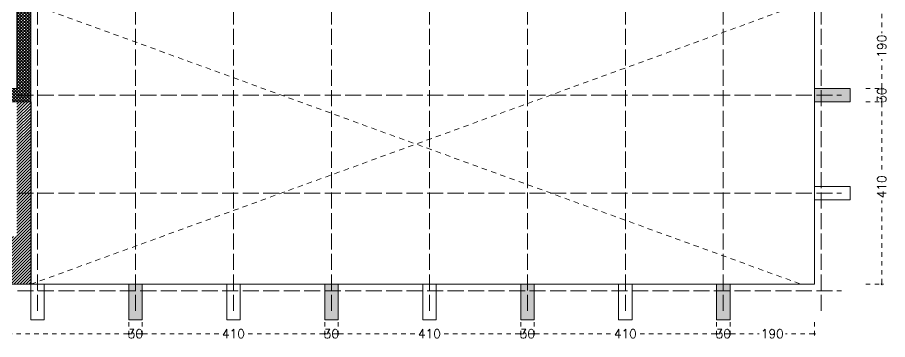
# Model space of a CAD drawing. Header units: metres. Extents: x -175 to 101, y -7 to 93.
# Drawn here: x 64.47 to 84.01, y 36.34 to 43.58 of the extents above; entities that cross this region are included whole.
import ezdxf

# ---------------------------------------------------------------- set-up
doc = ezdxf.new("R2010")
doc.units = ezdxf.units.M
doc.linetypes.add('ACAD_ISO02W100', pattern=[15, 12, -3])
doc.linetypes.add('ST_PUNTOS2', pattern=[0.03175, 0, -0.03175])
for name, color, linetype, lineweight, transparency in [('DG_COTAS', 250, 'Continuous', 5, 0.4), ('DG_DISCONTINUA', 252, 'ACAD_ISO02W100', 5, 0.6), ('DG_EJES', 253, 'ACAD_ISO02W100', 5, 0.7)]:
    doc.layers.add(name, color=color, linetype=linetype, lineweight=lineweight, transparency=transparency)
for name, color, linetype, lineweight in [('DG_MURO', 251, 'Continuous', 0), ('DG_SOMBREADO', 251, 'Continuous', 5), ('E_LINEA', 252, 'Continuous', 9), ('E_PILARES', 14, 'Continuous', 9), ('E_SOMBREADO', 252, 'Continuous', 5), ('E_VIGAS', 14, 'Continuous', 9)]:
    doc.layers.add(name, color=color, linetype=linetype, lineweight=lineweight)
doc.styles.add('st_Romans', font='romans.shx')
doc.dimstyles.new('st50cm', dxfattribs={"dimscale": 0.5, "dimtxt": 0.4, "dimasz": 0.04, "dimexe": 0.1, "dimexo": 0.1, "dimgap": 0.1, "dimtad": 0, "dimdec": 1, "dimlfac": 100, "dimzin": 9, "dimdsep": 46, "dimtxsty": 'st_Romans', "dimblk": 'STDAVIDCOTA', "dimcen": 0, "dimdle": 0.05, "dimclrd": 33, "dimclre": 33, "dimclrt": 256, "dimazin": 2, "dimtfac": 1, "dimtdec": 1, "dimtofl": 0, "dimtmove": 0, "dimatfit": 3, "dimldrblk": 'DOTBLANK', "dimfxl": 1, "dimtolj": 1, "dimtzin": 1, "dimlwd": 5, "dimlwe": 5, "dimarcsym": 0})

# ---------------------------------------------------------------- blocks, each defined once
blk = doc.blocks.new('PILAR MARILDITA')
at = {"layer": 'DG_SOMBREADO', "transparency": 33554687}
h = blk.add_hatch(color=252, dxfattribs=at)
h.dxf.hatch_style = 1
h.paths.add_polyline_path([(-4788.306, 2918.811), (-4788.306, 2918.511), (-4789.106, 2918.511), (-4789.106, 2918.811)])
at = {"layer": 'DG_MURO'}
blk.add_lwpolyline([(-4788.306, 2918.511), (-4788.306, 2918.811), (-4789.106, 2918.811), (-4789.106, 2918.511)], close=True, dxfattribs=at)
blk = doc.blocks.new('STDAVIDCOTA')
at = {"color": 7}
blk.add_circle((0, 0), 0.5, dxfattribs=at)
blk = doc.blocks.new('*D130')
at = {"layer": 'Defpoints', "color": 0, "linetype": 'Continuous', "transparency": 16777216}
for p in [(80.468, 36.783), (82.368, 36.783), (80.468, 36.47)]:
    blk.add_point(p, dxfattribs=at)
at = {"layer": 'E_LINEA', "color": 33, "linetype": 'ST_PUNTOS2', "lineweight": 5, "transparency": 16777216}
for p, q in [((80.468, 36.733), (80.468, 36.42)), ((82.368, 36.733), (82.368, 36.42)), ((80.488, 36.47), (81.125, 36.47)), ((82.348, 36.47), (81.711, 36.47))]:
    blk.add_line(p, q, dxfattribs=at)
at = {"layer": 'E_LINEA', "color": 33, "linetype": 'Continuous', "lineweight": 5, "transparency": 16777216, "xscale": 0.02, "yscale": 0.02, "zscale": 0.02, "rotation": 180}
blk.add_blockref('STDAVIDCOTA', (80.468, 36.47), dxfattribs=at)
at = {"layer": 'E_LINEA', "color": 33, "linetype": 'Continuous', "lineweight": 5, "transparency": 16777216, "xscale": 0.02, "yscale": 0.02, "zscale": 0.02}
blk.add_blockref('STDAVIDCOTA', (82.368, 36.47), dxfattribs=at)
at = {"layer": 'E_LINEA', "linetype": 'Continuous', "transparency": 16777216, "insert": (81.418, 36.47), "char_height": 0.2, "attachment_point": 5, "style": 'st_Romans'}
blk.add_mtext('\\A1;190', dxfattribs=at)
blk = doc.blocks.new('_DotBlank')
at = {"color": 0, "lineweight": -2}
blk.add_line((-0.5, 0), (-1, 0), dxfattribs=at)
blk.add_circle((0, 0), 0.5, dxfattribs=at)
blk = doc.blocks.new('*D131')
at = {"layer": 'Defpoints', "color": 0, "linetype": 'Continuous', "transparency": 16777216}
for p in [(80.168, 36.783), (80.468, 36.783), (80.168, 36.47)]:
    blk.add_point(p, dxfattribs=at)
at = {"layer": 'E_LINEA', "color": 33, "linetype": 'ST_PUNTOS2', "lineweight": 5, "transparency": 16777216}
for p, q in [((80.168, 36.733), (80.168, 36.42)), ((80.468, 36.733), (80.468, 36.42)), ((80.448, 36.47), (80.188, 36.47))]:
    blk.add_line(p, q, dxfattribs=at)
at = {"layer": 'E_LINEA', "color": 33, "linetype": 'Continuous', "lineweight": 5, "transparency": 16777216, "xscale": 0.02, "yscale": 0.02, "zscale": 0.02, "rotation": 180}
blk.add_blockref('STDAVIDCOTA', (80.168, 36.47), dxfattribs=at)
at = {"layer": 'E_LINEA', "color": 33, "linetype": 'Continuous', "lineweight": 5, "transparency": 16777216, "xscale": 0.02, "yscale": 0.02, "zscale": 0.02}
blk.add_blockref('STDAVIDCOTA', (80.468, 36.47), dxfattribs=at)
at = {"layer": 'E_LINEA', "linetype": 'Continuous', "transparency": 16777216, "insert": (80.318, 36.47), "char_height": 0.2, "attachment_point": 5, "style": 'st_Romans'}
blk.add_mtext('\\A1;30', dxfattribs=at)
blk = doc.blocks.new('*D132')
at = {"layer": 'Defpoints', "color": 0, "linetype": 'Continuous', "transparency": 16777216}
for p in [(76.068, 36.783), (80.168, 36.783), (76.068, 36.47)]:
    blk.add_point(p, dxfattribs=at)
at = {"layer": 'E_LINEA', "color": 33, "linetype": 'ST_PUNTOS2', "lineweight": 5, "transparency": 16777216}
for p, q in [((76.068, 36.733), (76.068, 36.42)), ((80.168, 36.733), (80.168, 36.42)), ((76.088, 36.47), (77.811, 36.47)), ((80.148, 36.47), (78.425, 36.47))]:
    blk.add_line(p, q, dxfattribs=at)
at = {"layer": 'E_LINEA', "color": 33, "linetype": 'Continuous', "lineweight": 5, "transparency": 16777216, "xscale": 0.02, "yscale": 0.02, "zscale": 0.02, "rotation": 180}
blk.add_blockref('STDAVIDCOTA', (76.068, 36.47), dxfattribs=at)
at = {"layer": 'E_LINEA', "color": 33, "linetype": 'Continuous', "lineweight": 5, "transparency": 16777216, "xscale": 0.02, "yscale": 0.02, "zscale": 0.02}
blk.add_blockref('STDAVIDCOTA', (80.168, 36.47), dxfattribs=at)
at = {"layer": 'E_LINEA', "linetype": 'Continuous', "transparency": 16777216, "insert": (78.118, 36.47), "char_height": 0.2, "attachment_point": 5, "style": 'st_Romans'}
blk.add_mtext('\\A1;410', dxfattribs=at)
blk = doc.blocks.new('*D133')
at = {"layer": 'Defpoints', "color": 0, "linetype": 'Continuous', "transparency": 16777216}
for p in [(75.768, 36.783), (76.068, 36.783), (75.768, 36.47)]:
    blk.add_point(p, dxfattribs=at)
at = {"layer": 'E_LINEA', "color": 33, "linetype": 'ST_PUNTOS2', "lineweight": 5, "transparency": 16777216}
for p, q in [((75.768, 36.733), (75.768, 36.42)), ((76.068, 36.733), (76.068, 36.42)), ((76.048, 36.47), (75.788, 36.47))]:
    blk.add_line(p, q, dxfattribs=at)
at = {"layer": 'E_LINEA', "color": 33, "linetype": 'Continuous', "lineweight": 5, "transparency": 16777216, "xscale": 0.02, "yscale": 0.02, "zscale": 0.02, "rotation": 180}
blk.add_blockref('STDAVIDCOTA', (75.768, 36.47), dxfattribs=at)
at = {"layer": 'E_LINEA', "color": 33, "linetype": 'Continuous', "lineweight": 5, "transparency": 16777216, "xscale": 0.02, "yscale": 0.02, "zscale": 0.02}
blk.add_blockref('STDAVIDCOTA', (76.068, 36.47), dxfattribs=at)
at = {"layer": 'E_LINEA', "linetype": 'Continuous', "transparency": 16777216, "insert": (75.918, 36.47), "char_height": 0.2, "attachment_point": 5, "style": 'st_Romans'}
blk.add_mtext('\\A1;30', dxfattribs=at)
blk = doc.blocks.new('*D134')
at = {"layer": 'Defpoints', "color": 0, "linetype": 'Continuous', "transparency": 16777216}
for p in [(71.668, 36.783), (75.768, 36.783), (71.668, 36.47)]:
    blk.add_point(p, dxfattribs=at)
at = {"layer": 'E_LINEA', "color": 33, "linetype": 'ST_PUNTOS2', "lineweight": 5, "transparency": 16777216}
for p, q in [((71.668, 36.733), (71.668, 36.42)), ((75.768, 36.733), (75.768, 36.42)), ((71.688, 36.47), (73.411, 36.47)), ((75.748, 36.47), (74.025, 36.47))]:
    blk.add_line(p, q, dxfattribs=at)
at = {"layer": 'E_LINEA', "color": 33, "linetype": 'Continuous', "lineweight": 5, "transparency": 16777216, "xscale": 0.02, "yscale": 0.02, "zscale": 0.02, "rotation": 180}
blk.add_blockref('STDAVIDCOTA', (71.668, 36.47), dxfattribs=at)
at = {"layer": 'E_LINEA', "color": 33, "linetype": 'Continuous', "lineweight": 5, "transparency": 16777216, "xscale": 0.02, "yscale": 0.02, "zscale": 0.02}
blk.add_blockref('STDAVIDCOTA', (75.768, 36.47), dxfattribs=at)
at = {"layer": 'E_LINEA', "linetype": 'Continuous', "transparency": 16777216, "insert": (73.718, 36.47), "char_height": 0.2, "attachment_point": 5, "style": 'st_Romans'}
blk.add_mtext('\\A1;410', dxfattribs=at)
blk = doc.blocks.new('*D135')
at = {"layer": 'Defpoints', "color": 0, "linetype": 'Continuous', "transparency": 16777216}
for p in [(71.368, 36.783), (71.668, 36.783), (71.368, 36.47)]:
    blk.add_point(p, dxfattribs=at)
at = {"layer": 'E_LINEA', "color": 33, "linetype": 'ST_PUNTOS2', "lineweight": 5, "transparency": 16777216}
for p, q in [((71.368, 36.733), (71.368, 36.42)), ((71.668, 36.733), (71.668, 36.42)), ((71.648, 36.47), (71.388, 36.47))]:
    blk.add_line(p, q, dxfattribs=at)
at = {"layer": 'E_LINEA', "color": 33, "linetype": 'Continuous', "lineweight": 5, "transparency": 16777216, "xscale": 0.02, "yscale": 0.02, "zscale": 0.02, "rotation": 180}
blk.add_blockref('STDAVIDCOTA', (71.368, 36.47), dxfattribs=at)
at = {"layer": 'E_LINEA', "color": 33, "linetype": 'Continuous', "lineweight": 5, "transparency": 16777216, "xscale": 0.02, "yscale": 0.02, "zscale": 0.02}
blk.add_blockref('STDAVIDCOTA', (71.668, 36.47), dxfattribs=at)
at = {"layer": 'E_LINEA', "linetype": 'Continuous', "transparency": 16777216, "insert": (71.518, 36.47), "char_height": 0.2, "attachment_point": 5, "style": 'st_Romans'}
blk.add_mtext('\\A1;30', dxfattribs=at)
blk = doc.blocks.new('*D136')
at = {"layer": 'Defpoints', "color": 0, "linetype": 'Continuous', "transparency": 16777216}
for p in [(67.268, 36.783), (71.368, 36.783), (67.268, 36.47)]:
    blk.add_point(p, dxfattribs=at)
at = {"layer": 'E_LINEA', "color": 33, "linetype": 'ST_PUNTOS2', "lineweight": 5, "transparency": 16777216}
for p, q in [((67.268, 36.733), (67.268, 36.42)), ((71.368, 36.733), (71.368, 36.42)), ((67.288, 36.47), (69.011, 36.47)), ((71.348, 36.47), (69.625, 36.47))]:
    blk.add_line(p, q, dxfattribs=at)
at = {"layer": 'E_LINEA', "color": 33, "linetype": 'Continuous', "lineweight": 5, "transparency": 16777216, "xscale": 0.02, "yscale": 0.02, "zscale": 0.02, "rotation": 180}
blk.add_blockref('STDAVIDCOTA', (67.268, 36.47), dxfattribs=at)
at = {"layer": 'E_LINEA', "color": 33, "linetype": 'Continuous', "lineweight": 5, "transparency": 16777216, "xscale": 0.02, "yscale": 0.02, "zscale": 0.02}
blk.add_blockref('STDAVIDCOTA', (71.368, 36.47), dxfattribs=at)
at = {"layer": 'E_LINEA', "linetype": 'Continuous', "transparency": 16777216, "insert": (69.318, 36.47), "char_height": 0.2, "attachment_point": 5, "style": 'st_Romans'}
blk.add_mtext('\\A1;410', dxfattribs=at)
blk = doc.blocks.new('*D137')
at = {"layer": 'Defpoints', "color": 0, "linetype": 'Continuous', "transparency": 16777216}
for p in [(66.968, 36.783), (67.268, 36.783), (66.968, 36.47)]:
    blk.add_point(p, dxfattribs=at)
at = {"layer": 'E_LINEA', "color": 33, "linetype": 'ST_PUNTOS2', "lineweight": 5, "transparency": 16777216}
for p, q in [((66.968, 36.733), (66.968, 36.42)), ((67.268, 36.733), (67.268, 36.42)), ((67.248, 36.47), (66.988, 36.47))]:
    blk.add_line(p, q, dxfattribs=at)
at = {"layer": 'E_LINEA', "color": 33, "linetype": 'Continuous', "lineweight": 5, "transparency": 16777216, "xscale": 0.02, "yscale": 0.02, "zscale": 0.02, "rotation": 180}
blk.add_blockref('STDAVIDCOTA', (66.968, 36.47), dxfattribs=at)
at = {"layer": 'E_LINEA', "color": 33, "linetype": 'Continuous', "lineweight": 5, "transparency": 16777216, "xscale": 0.02, "yscale": 0.02, "zscale": 0.02}
blk.add_blockref('STDAVIDCOTA', (67.268, 36.47), dxfattribs=at)
at = {"layer": 'E_LINEA', "linetype": 'Continuous', "transparency": 16777216, "insert": (67.118, 36.47), "char_height": 0.2, "attachment_point": 5, "style": 'st_Romans'}
blk.add_mtext('\\A1;30', dxfattribs=at)
blk = doc.blocks.new('*D138')
at = {"layer": 'Defpoints', "color": 0, "linetype": 'Continuous', "transparency": 16777216}
for p in [(66.968, 36.783), (60.478, 36.47), (60.478, 36.47)]:
    blk.add_point(p, dxfattribs=at)
at = {"layer": 'E_LINEA', "color": 33, "linetype": 'ST_PUNTOS2', "lineweight": 5, "transparency": 16777216}
for p, q in [((66.968, 36.733), (66.968, 36.42)), ((60.498, 36.47), (63.421, 36.47)), ((66.948, 36.47), (64.026, 36.47))]:
    blk.add_line(p, q, dxfattribs=at)
at = {"layer": 'E_LINEA', "color": 33, "linetype": 'Continuous', "lineweight": 5, "transparency": 16777216, "xscale": 0.02, "yscale": 0.02, "zscale": 0.02, "rotation": 180}
blk.add_blockref('STDAVIDCOTA', (60.478, 36.47), dxfattribs=at)
at = {"layer": 'E_LINEA', "color": 33, "linetype": 'Continuous', "lineweight": 5, "transparency": 16777216, "xscale": 0.02, "yscale": 0.02, "zscale": 0.02}
blk.add_blockref('STDAVIDCOTA', (66.968, 36.47), dxfattribs=at)
at = {"layer": 'E_LINEA', "linetype": 'Continuous', "transparency": 16777216, "insert": (63.723, 36.47), "char_height": 0.2, "attachment_point": 5, "style": 'st_Romans'}
blk.add_mtext('\\A1;650', dxfattribs=at)
blk = doc.blocks.new('*D118')
at = {"layer": 'Defpoints', "color": 0, "linetype": 'Continuous', "transparency": 16777216}
for p in [(83.468, 43.883), (83.468, 41.983), (83.875, 41.983)]:
    blk.add_point(p, dxfattribs=at)
at = {"layer": 'DG_COTAS', "color": 33, "linetype": 'ST_PUNTOS2', "lineweight": 5, "transparency": 16777216}
for p, q in [((83.518, 43.883), (83.925, 43.883)), ((83.875, 43.863), (83.875, 43.226)), ((83.875, 42.003), (83.875, 42.641)), ((83.518, 41.983), (83.925, 41.983))]:
    blk.add_line(p, q, dxfattribs=at)
at = {"layer": 'DG_COTAS', "color": 33, "linetype": 'Continuous', "lineweight": 5, "transparency": 16777216, "xscale": 0.02, "yscale": 0.02, "zscale": 0.02}
for p, rotation in [((83.875, 43.883), 90), ((83.875, 41.983), 270)]:
    blk.add_blockref('STDAVIDCOTA', p, dxfattribs=dict(at, rotation=rotation))
at = {"layer": 'DG_COTAS', "linetype": 'Continuous', "transparency": 16777216, "insert": (83.875, 42.933), "char_height": 0.2, "attachment_point": 5, "rotation": 90, "style": 'st_Romans'}
blk.add_mtext('\\A1;190', dxfattribs=at)
blk = doc.blocks.new('*D119')
at = {"layer": 'Defpoints', "color": 0, "linetype": 'Continuous', "transparency": 16777216}
for p in [(83.468, 41.983), (83.468, 41.683), (83.875, 41.683)]:
    blk.add_point(p, dxfattribs=at)
at = {"layer": 'DG_COTAS', "color": 33, "linetype": 'ST_PUNTOS2', "lineweight": 5, "transparency": 16777216}
for p, q in [((83.518, 41.983), (83.925, 41.983)), ((83.875, 41.963), (83.875, 41.703)), ((83.518, 41.683), (83.925, 41.683))]:
    blk.add_line(p, q, dxfattribs=at)
at = {"layer": 'DG_COTAS', "color": 33, "linetype": 'Continuous', "lineweight": 5, "transparency": 16777216, "xscale": 0.02, "yscale": 0.02, "zscale": 0.02}
for p, rotation in [((83.875, 41.983), 90), ((83.875, 41.683), 270)]:
    blk.add_blockref('STDAVIDCOTA', p, dxfattribs=dict(at, rotation=rotation))
at = {"layer": 'DG_COTAS', "linetype": 'Continuous', "transparency": 16777216, "insert": (83.875, 41.833), "char_height": 0.2, "attachment_point": 5, "rotation": 90, "style": 'st_Romans'}
blk.add_mtext('\\A1;30', dxfattribs=at)
blk = doc.blocks.new('*D120')
at = {"layer": 'Defpoints', "color": 0, "linetype": 'Continuous', "transparency": 16777216}
for p in [(83.468, 41.683), (83.468, 37.583), (83.875, 37.583)]:
    blk.add_point(p, dxfattribs=at)
at = {"layer": 'DG_COTAS', "color": 33, "linetype": 'ST_PUNTOS2', "lineweight": 5, "transparency": 16777216}
for p, q in [((83.518, 41.683), (83.925, 41.683)), ((83.875, 41.663), (83.875, 40.08)), ((83.875, 37.603), (83.875, 39.466)), ((83.518, 37.583), (83.925, 37.583))]:
    blk.add_line(p, q, dxfattribs=at)
at = {"layer": 'DG_COTAS', "color": 33, "linetype": 'Continuous', "lineweight": 5, "transparency": 16777216, "xscale": 0.02, "yscale": 0.02, "zscale": 0.02}
for p, rotation in [((83.875, 41.683), 90), ((83.875, 37.583), 270)]:
    blk.add_blockref('STDAVIDCOTA', p, dxfattribs=dict(at, rotation=rotation))
at = {"layer": 'DG_COTAS', "linetype": 'Continuous', "transparency": 16777216, "insert": (83.875, 39.773), "char_height": 0.2, "attachment_point": 5, "rotation": 90, "style": 'st_Romans'}
blk.add_mtext('\\A1;410', dxfattribs=at)

msp = doc.modelspace()

# ---------------------------------------------------------------- hatches: boundary and pattern name
at = {"linetype": 'Continuous', "transparency": 33554508}
h = msp.add_hatch(dxfattribs=at)
h.set_pattern_fill('ANSI37', color=256, scale=0.015, angle=90)
h.set_pattern_definition([(135, (4889.417717, -2874.17289), (-0.03367596045, -0.03367596045), []), (225, (4889.417717, -2874.17289), (0.03367596045, -0.03367596045), [])])
h.paths.add_polyline_path([(61.2386, 44.1838), (60.7781, 44.1838), (60.7781, 41.6834), (64.7681, 41.6834), (64.7681, 44.1838), (64.2976, 44.1838), (64.2976, 43.8834), (64.4581, 43.8834), (64.4581, 41.9834), (61.0781, 41.9834), (61.0781, 43.8834), (61.2386, 43.8834)])
h.paths.add_polyline_path([(63.0976, 44.1838), (62.4386, 44.1838), (62.4386, 43.8834), (63.0976, 43.8834)], flags=16)
h = msp.add_hatch(dxfattribs=at)
h.set_pattern_fill('ANSI31', color=256, scale=0.015)
h.set_pattern_definition([(45, (60.478136, 37.583447), (-0.03367596, 0.03367596), [])])
h.paths.add_polyline_path([(64.7681, 41.6834), (64.4581, 41.6834), (64.4581, 38.6584), (61.0781, 38.6584), (61.0781, 41.6834), (60.7781, 41.6834), (60.7781, 38.6584), (59.4031, 38.6584), (60.4781, 37.5834), (61.2781, 37.5834), (64.7681, 37.5834)])

# ---------------------------------------------------------------- linework, layer by layer
msp.add_line((64.7681, 41.6834), (64.7681, 37.5834))
at = {"layer": 'DG_DISCONTINUA', "ltscale": 0.01}
for p, q in [((64.7681, 37.5834), (82.0681, 43.8834)), ((64.7681, 43.8834), (82.0681, 37.5834))]:
    msp.add_line(p, q, dxfattribs=at)
at = {"layer": 'DG_EJES', "ltscale": 0.03}
for p, q in [((64.9181, 36.9834), (64.9181, 55.4834)), ((69.3181, 36.9834), (69.3181, 55.4834)), ((71.5181, 36.9834), (71.5181, 55.4834)), ((75.9181, 36.9834), (75.9181, 55.4834)), ((78.1181, 36.9834), (78.1181, 55.4834)), ((82.5181, 36.9834), (82.5181, 55.4834)), ((64.4681, 41.8334), (82.9681, 41.8334)), ((64.4681, 37.4334), (82.9681, 37.4334))]:
    msp.add_line(p, q, dxfattribs=at)
at = {"layer": 'DG_EJES', "ltscale": 0.03, "transparency": 33554483}
for p, q in [((67.1181, 36.9834), (67.1181, 55.4834)), ((73.7181, 36.9834), (73.7181, 55.4834)), ((80.3181, 36.9834), (80.3181, 55.4834)), ((64.4681, 39.6334), (82.9681, 39.6334))]:
    msp.add_line(p, q, dxfattribs=at)
at = {"layer": 'E_LINEA', "linetype": 'Continuous'}
msp.add_line((60.7781, 41.6834), (64.7681, 41.6834), dxfattribs=at)
at = {"layer": 'E_PILARES'}
msp.add_lwpolyline([(64.7681, 44.1838), (64.2976, 44.1838), (64.2976, 43.8834), (64.4581, 43.8834), (64.4581, 41.9834), (61.0781, 41.9834), (61.0781, 43.8834), (61.2386, 43.8834), (61.2386, 44.1838), (60.7781, 44.1838), (60.7781, 41.6834), (64.7681, 41.6834), (64.7681, 44.1834)], dxfattribs=at)
at = {"layer": 'E_SOMBREADO', "linetype": 'Continuous'}
msp.add_line((69.4181, 37.5834), (78.0181, 37.5834), dxfattribs=at)
for points in [[(82.3681, 39.7834), (83.1681, 39.7834), (83.1681, 39.4834), (82.3681, 39.4834)], [(64.7681, 37.5834), (65.0681, 37.5834), (65.0681, 36.7834), (64.7681, 36.7834)], [(69.1681, 37.5834), (69.4681, 37.5834), (69.4681, 36.7834), (69.1681, 36.7834)], [(73.5681, 37.5834), (73.8681, 37.5834), (73.8681, 36.7834), (73.5681, 36.7834)], [(77.9681, 37.5834), (78.2681, 37.5834), (78.2681, 36.7834), (77.9681, 36.7834)]]:
    msp.add_lwpolyline(points, close=True, dxfattribs=at)
at = {"layer": 'E_VIGAS', "linetype": 'Continuous'}
for p, q in [((82.3681, 37.5834), (82.3681, 54.8834)), ((60.4781, 37.5834), (69.4181, 37.5834)), ((78.0181, 37.5834), (82.3681, 37.5834))]:
    msp.add_line(p, q, dxfattribs=at)
msp.add_lwpolyline([(64.7681, 43.8834), (64.7681, 41.9834)], dxfattribs=at)

# ---------------------------------------------------------------- block references
at = {"layer": 'E_PILARES', "linetype": 'Continuous', "xscale": -1}
for p, rotation in [((4871.4744, 2960.4943), 180), ((2985.779, -4751.5228), 89.99999999984604), ((2990.179, -4751.5228), 89.99999999984604), ((2994.579, -4751.5228), 89.99999999984604), ((2998.979, -4751.5228), 89.99999999984604)]:
    msp.add_blockref('PILAR MARILDITA', p, dxfattribs=dict(at, rotation=rotation))

# ---------------------------------------------------------------- dimensions: what is measured, and where the dimension line sits
at = {"layer": 'DG_COTAS', "linetype": 'Continuous'}
for base, p1, p2, picture, middle in [((83.8752, 41.9834), (83.4681, 43.8834), (83.4681, 41.9834), '*D118', (83.8752, 42.9334)), ((83.8752, 41.6834), (83.4681, 41.9834), (83.4681, 41.6834), '*D119', (83.8752, 41.8334)), ((83.8752, 37.5834), (83.4681, 41.6834), (83.4681, 37.5834), '*D120', (83.8752, 39.7731))]:
    dim = msp.add_linear_dim(base=base, p1=p1, p2=p2, angle=270, dimstyle='st50cm', override={"dimtmove": 1}, dxfattribs=at)
    dim.commit()
    dim.dimension.update_dxf_attribs({"geometry": picture, "text_midpoint": middle, "dimtype": 160})
at = {"layer": 'E_LINEA', "linetype": 'Continuous'}
dim = msp.add_linear_dim(base=(60.4781, 36.4697), p1=(66.9681, 36.7834), p2=(60.4781, 36.4697), text='650', dimstyle='st50cm', override={"dimtmove": 1}, dxfattribs=at)
dim.commit()
dim.dimension.update_dxf_attribs({"geometry": '*D138', "text_midpoint": (63.7231, 36.4697)})
for base, p1, p2, picture, middle in [((66.9681, 36.4697), (67.2681, 36.7834), (66.9681, 36.7834), '*D137', (67.1181, 36.4697)), ((71.3681, 36.4697), (71.6681, 36.7834), (71.3681, 36.7834), '*D135', (71.5181, 36.4697)), ((75.7681, 36.4697), (76.0681, 36.7834), (75.7681, 36.7834), '*D133', (75.9181, 36.4697)), ((80.1681, 36.4697), (80.4681, 36.7834), (80.1681, 36.7834), '*D131', (80.3181, 36.4697))]:
    dim = msp.add_linear_dim(base=base, p1=p1, p2=p2, dimstyle='st50cm', override={"dimtmove": 1}, dxfattribs=at)
    dim.commit()
    dim.dimension.update_dxf_attribs({"geometry": picture, "text_midpoint": middle, "dimtype": 160})
for base, p1, p2, picture, middle in [((67.2681, 36.4697), (71.3681, 36.7834), (67.2681, 36.7834), '*D136', (69.3181, 36.4697)), ((71.6681, 36.4697), (75.7681, 36.7834), (71.6681, 36.7834), '*D134', (73.7181, 36.4697)), ((76.0681, 36.4697), (80.1681, 36.7834), (76.0681, 36.7834), '*D132', (78.1181, 36.4697))]:
    dim = msp.add_linear_dim(base=base, p1=p1, p2=p2, dimstyle='st50cm', override={"dimtmove": 1}, dxfattribs=at)
    dim.commit()
    dim.dimension.update_dxf_attribs({"geometry": picture, "text_midpoint": middle})
dim = msp.add_linear_dim(base=(80.4681, 36.4697), p1=(82.3681, 36.7834), p2=(80.4681, 36.7834), dimstyle='st50cm', dxfattribs=at)
dim.commit()
dim.dimension.update_dxf_attribs({"geometry": '*D130', "text_midpoint": (81.4181, 36.4697)})

doc.saveas('drawing.dxf')
